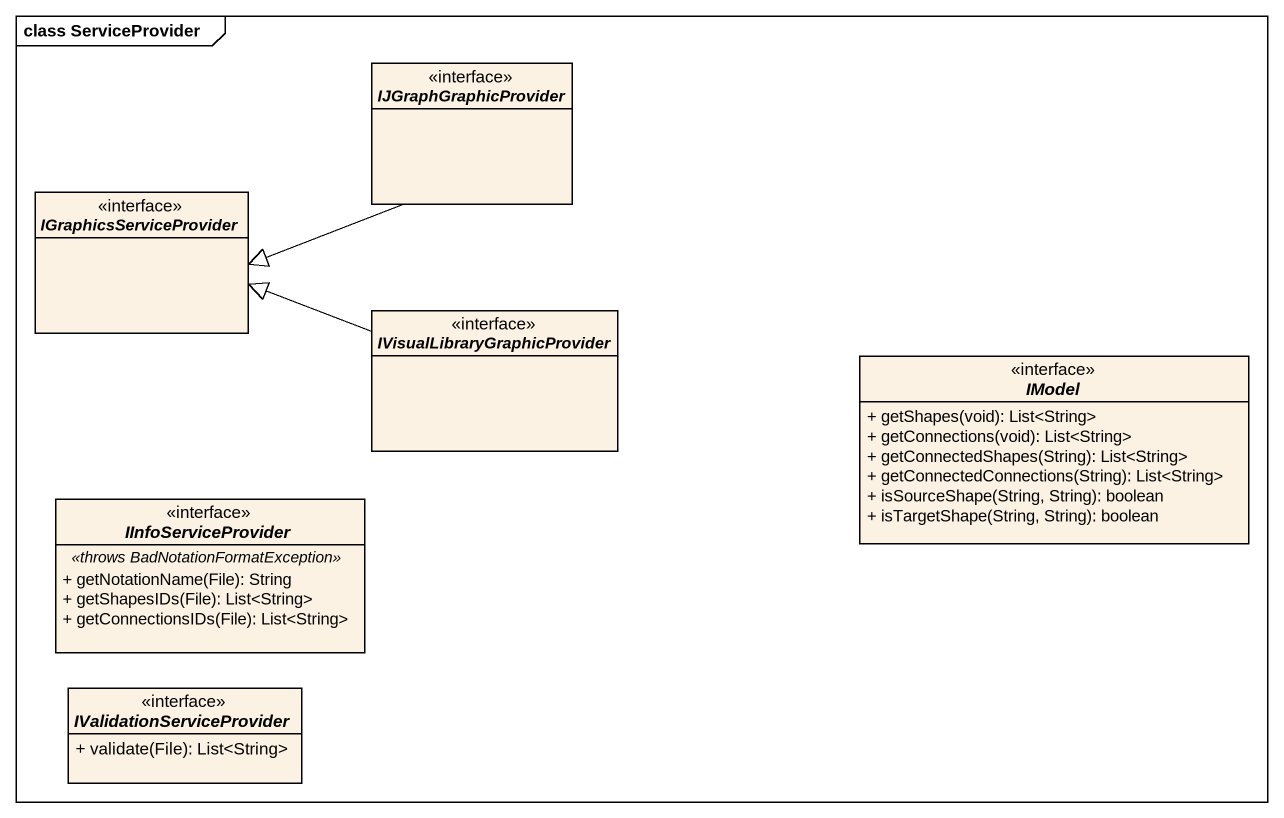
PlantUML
@startuml
mainframe class ServiceProvider
hide circle
hide empty members
skinparam classAttributeIconSize 0
interface IJGraphGraphicProvider <<interface>>
interface IGraphicsServiceProvider <<interface>>
interface "IVisualLibraryGraphicProvider" as IVisualLibraryGraphicProvide <<interface>>
interface IModel <<interface>> {
  + getShapes(void): List<String>
  + getConnections(void): List<String>
  + getConnectedShapes(String): List<String>
  + getConnectedConnections(String): List<String>
  + isSourceShape(String, String): boolean
  + isTargetShape(String, String): boolean
}
interface IInfoServiceProvider <<interface>> {
  .. <<throws BadNotationFormatException>> ..
  + getNotationName(File): String
  + getShapesIDs(File): List<String>
  + getConnectionsIDs(File): List<String>
}
interface IValidationServiceProvider <<interface>> {
  + validate(File): List<String>
}
IJGraphGraphicProvider -left-|> IGraphicsServiceProvider
IVisualLibraryGraphicProvide -left-|> IGraphicsServiceProvider
@enduml
